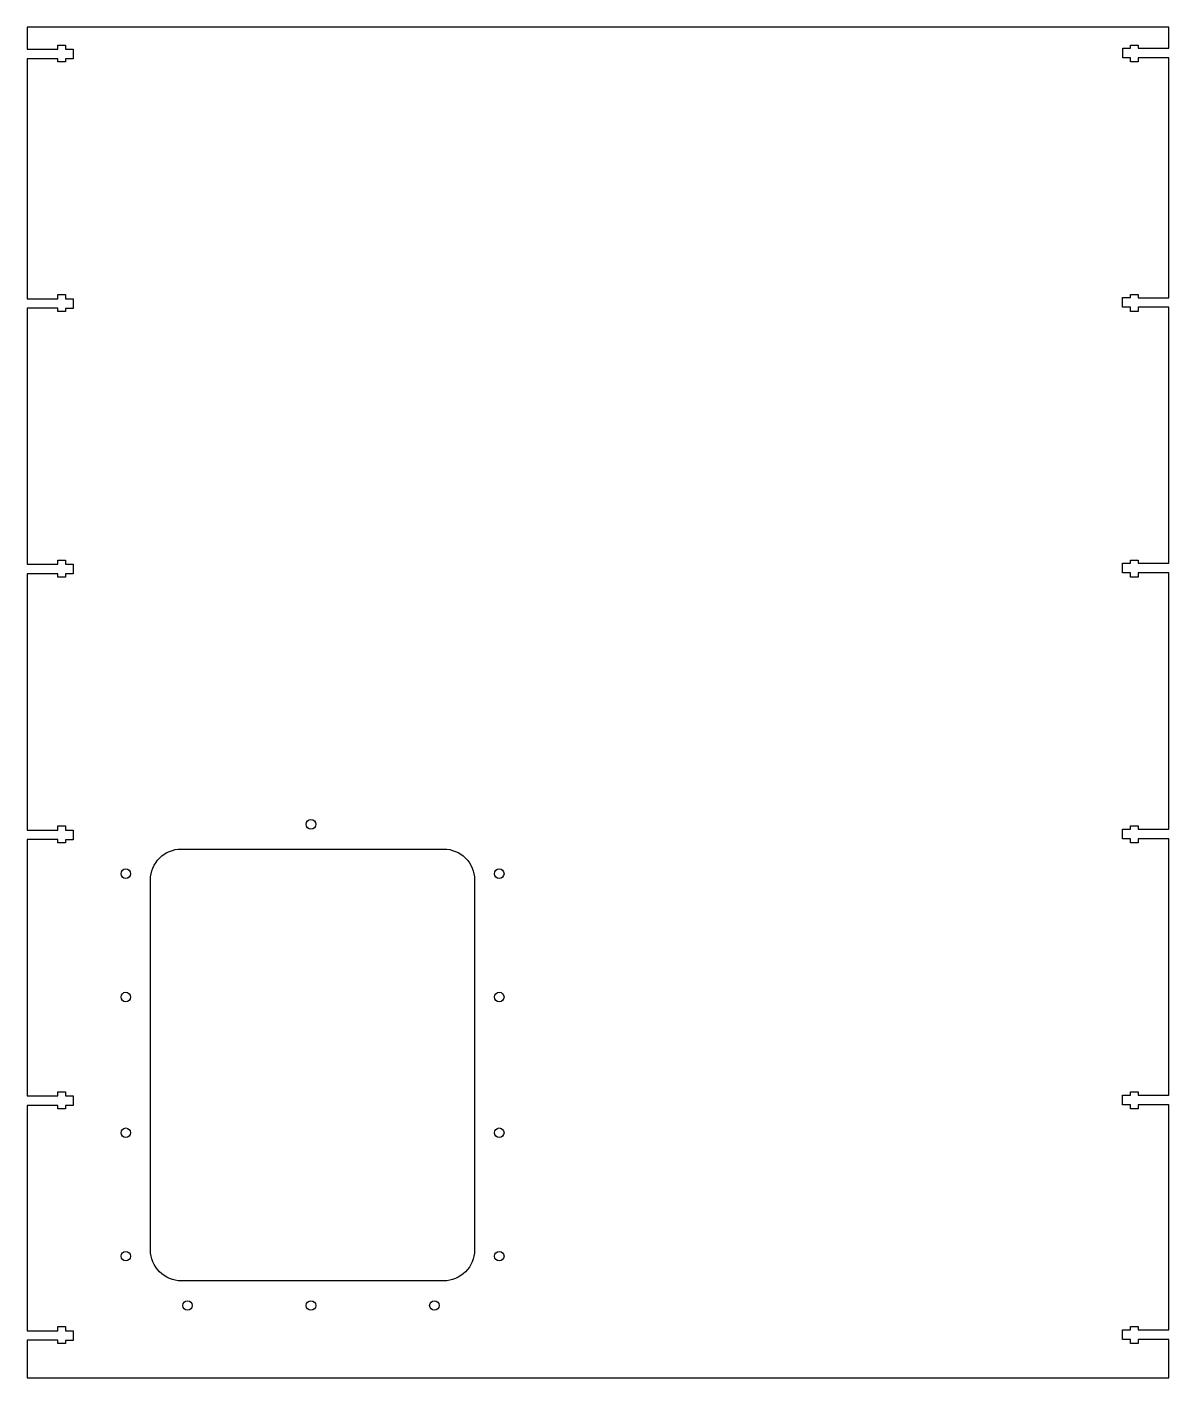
# Model space of a CAD drawing. Header units: millimetres. Extents: x -185 to 185, y -219 to 219.
import ezdxf

# ---------------------------------------------------------------- set-up
doc = ezdxf.new("R2010")
doc.units = ezdxf.units.MM
doc.layers.get('0').update_dxf_attribs({"linetype": 'CONTINUOUS'})

msp = doc.modelspace()

# ---------------------------------------------------------------- linework, layer by layer
msp.add_lwpolyline([(175, 131.23), (185, 131.23), (185, 209.02), (175.02, 209.02), (175.02, 207.67), (175, 207.67), (175, 207.67), (172.5, 207.67), (172.5, 209.02), (170.02, 209.02), (170.02, 212.14), (172.5, 212.14), (172.5, 213.17), (172.52, 213.17), (172.52, 213.17), (175.02, 213.17), (175.02, 212.12), (185, 212.12), (185, 219), (-185, 219), (-185, 211.83), (-175, 211.83), (-175, 213.17), (-172.5, 213.17), (-172.5, 211.83), (-170, 211.83), (-170, 208.71), (-172.5, 208.71), (-172.5, 207.67), (-175, 207.67), (-175, 208.73), (-185, 208.73), (-185, 130.91), (-175, 130.91), (-175, 132.27), (-172.5, 132.27), (-172.5, 130.91), (-170, 130.91), (-170, 127.79), (-172.5, 127.79), (-172.5, 126.77), (-175, 126.77), (-175, 127.81), (-185, 127.81), (-185, 44.82), (-175, 44.82), (-175, 46.17), (-172.5, 46.17), (-172.5, 44.82), (-170, 44.82), (-170, 41.7), (-172.5, 41.7), (-172.5, 40.67), (-175, 40.67), (-175, 41.72), (-185, 41.72), (-185, -41.37), (-175, -41.37), (-175, -40.03), (-172.5, -40.03), (-172.5, -41.37), (-170, -41.37), (-170, -44.5), (-172.5, -44.5), (-172.5, -45.53), (-175, -45.53), (-175, -44.47), (-185, -44.47), (-185, -127.57), (-175, -127.57), (-175, -126.23), (-172.5, -126.23), (-172.5, -127.57), (-170, -127.57), (-170, -130.7), (-172.5, -130.7), (-172.5, -131.73), (-175, -131.73), (-175, -130.67), (-185, -130.67), (-185, -203.69), (-175, -203.69), (-175, -202.33), (-172.5, -202.33), (-172.5, -203.69), (-170, -203.69), (-170, -206.82), (-172.5, -206.82), (-172.5, -207.83), (-175, -207.83), (-175, -206.79), (-185, -206.79), (-185, -219), (185, -219), (185, -206.47), (175, -206.47), (175, -207.83), (172.5, -207.83), (172.5, -207.81), (172.49, -207.81), (172.49, -206.47), (169.99, -206.47), (169.99, -203.35), (172.49, -203.35), (172.49, -202.31), (174.99, -202.31), (174.99, -202.33), (175, -202.33), (175, -203.37), (185, -203.37), (185, -130.39), (175, -130.39), (175, -131.73), (174.99, -131.73), (174.99, -131.74), (172.49, -131.74), (172.49, -130.39), (169.99, -130.39), (169.99, -127.27), (172.49, -127.27), (172.49, -126.24), (172.5, -126.24), (172.5, -126.23), (175, -126.23), (175, -127.29), (185, -127.29), (185, -44.19), (175, -44.19), (175, -45.53), (172.5, -45.53), (172.5, -45.53), (172.49, -45.53), (172.49, -44.19), (169.99, -44.19), (169.99, -41.06), (172.49, -41.06), (172.49, -40.03), (174.99, -40.03), (174.99, -40.03), (175, -40.03), (175, -41.09), (185, -41.09), (185, 42.04), (175, 42.04), (175, 40.67), (172.5, 40.67), (172.5, 40.7), (172.49, 40.7), (172.49, 42.04), (169.99, 42.04), (169.99, 45.17), (172.49, 45.17), (172.49, 46.2), (174.99, 46.2), (174.99, 46.17), (175, 46.17), (175, 45.14), (185, 45.14), (185, 128.13), (175, 128.13), (175, 126.77), (172.5, 126.77), (172.5, 126.79), (172.49, 126.79), (172.49, 128.13), (169.99, 128.13), (169.99, 131.26), (172.49, 131.26), (172.49, 132.29), (174.99, 132.29), (174.99, 132.27), (175, 132.27)], close=True)
msp.add_lwpolyline([(-40, -57.5), (-40, -177.5, -0.414214), (-50, -187.5), (-135, -187.5, -0.414214), (-145, -177.5), (-145, -57.5, -0.414214), (-135, -47.5), (-50, -47.5, -0.414214)], format="xyb", close=True)
for centre in [(-93, -39.5), (-153, -55.5), (-32, -55.5), (-153, -95.5), (-32, -95.5), (-153, -139.5), (-32, -139.5), (-153, -179.5), (-32, -179.5), (-133, -195.5), (-93, -195.5), (-53, -195.5)]:
    msp.add_circle(centre, 1.55)

doc.saveas('drawing.dxf')
